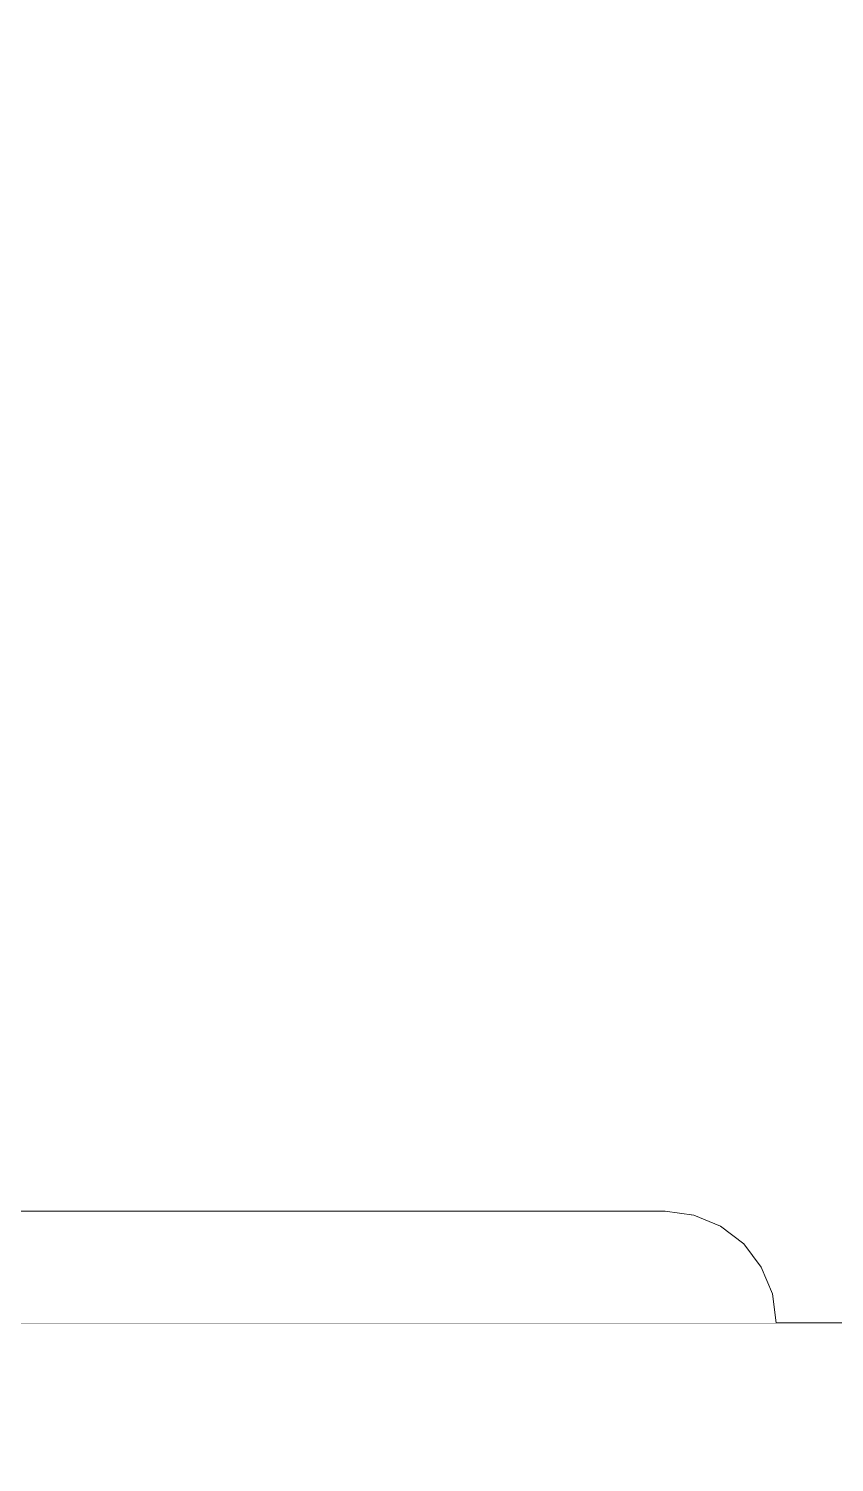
# Model space of a CAD drawing. Header units: millimetres. Extents: x 14397 to 67587, y -11631 to -8348.
# Drawn here: x 54812.8 to 54885, y -10893.3 to -10764.8 of the extents above; entities that cross this region are included whole.
import ezdxf

# ---------------------------------------------------------------- set-up
doc = ezdxf.new("R2010")
doc.units = ezdxf.units.MM
doc.header["$MEASUREMENT"] = 0
doc.linetypes.add('Wipeout_Contour', pattern=[1000, 0, -1000])
doc.layers.add('NewA-Ee_25_10-M_WallsInternal', color=7, linetype='Continuous')
doc.layers.add('NewA-Ee_40_20-M_GeneralFFAndEInternalMovable', color=7, linetype='Continuous')

# ---------------------------------------------------------------- blocks, each defined once
blk = doc.blocks.new('Section Elem_94_10', base_point=(69496.18, -115430.84))
at = {"color": 254, "linetype": 'Wipeout_Contour', "lineweight": 0, "ltscale": 7893286.550727231}
blk.add_wipeout([(58399.81, -8735.84), (54396.46, -8735.84), (54396.46, -11630.84), (54615.38, -11630.84), (54615.38, -11620.84), (54620.38, -11620.84), (54620.38, -10905.84), (54585.38, -10905.84), (54585.38, -10880.84), (54720.27, -10880.84), (54720.61, -10878.25), (54721.61, -10875.84), (54723.19, -10873.77), (54725.26, -10872.18), (54727.66, -10871.18), (54730.24, -10870.84), (54793.65, -10870.84), (54793.65, -10840.84), (54794.63, -10840.84), (54794.63, -10829.43), (54792.39, -10828.64), (54789.89, -10825.34), (54788.97, -10820.84), (54789.89, -10816.34), (54791.41, -10814.33), (54791.33, -10814.13), (54771.18, -10771.2), (54771.17, -10771.21), (54770.14, -10771.39), (54769.54, -10771.21), (54619.83, -10452.2), (54619.83, -10451.71), (54620.42, -10451.06), (54620.82, -10450.8), (54596.21, -10398.34), (54596.21, -10398.28), (54595.6, -10398.28), (54594.99, -10398.06), (54594.55, -10397.47), (54594.41, -10396.66), (54594.6, -10395.87), (54606.66, -10381.57), (54607.54, -10377.64), (54610.09, -10374.42), (54613.53, -10373.32), (54616.13, -10373.32), (54617.61, -10373.89), (54619.39, -10373.32), (54621.99, -10373.32), (54625.38, -10374.62), (54627.83, -10377.99), (54628.1, -10379.48), (54633.32, -10380.86), (54635, -10381.59), (54635.14, -10381.85), (54975.05, -10471.81), (54975.84, -10471.51), (54982.16, -10473.18), (54982.26, -10473.05), (54985.68, -10471.84), (54994.14, -10471.84), (54997.56, -10473.05), (55000.06, -10476.34), (55000.97, -10480.84), (55000.92, -10481.09), (55013.35, -10494.82), (55013.45, -10495.3), (55015.34, -10497.39), (55015.34, -10483.34), (55015.64, -10479.87), (55016.54, -10476.5), (55018.02, -10473.34), (55020.02, -10470.48), (55022.48, -10468.02), (55025.34, -10466.02), (55028.5, -10464.54), (55031.86, -10463.64), (55035.34, -10463.34), (55036.3, -10463.42), (55038.81, -10463.64), (55042.18, -10464.54), (55045.34, -10466.02), (55048.19, -10468.02), (55050.66, -10470.48), (55052.66, -10473.34), (55054.13, -10476.5), (55055.03, -10479.87), (55055.34, -10483.34), (55055.34, -10503.34), (55069.5, -10524.74), (55079.61, -10548.32), (55085.33, -10573.34), (54985.34, -10573.34), (54991.06, -10548.32), (55001.17, -10524.74), (55008.64, -10513.45), (55004.29, -10508.65), (55004.19, -10508.16), (55001.9, -10505.64), (55001.38, -10505.43), (54987.27, -10489.84), (54985.68, -10489.84), (54982.26, -10488.64), (54979.76, -10485.34), (54979.42, -10483.68), (54974.19, -10482.29), (54972.52, -10481.57), (54972.38, -10481.3), (54632.46, -10391.35), (54631.67, -10391.65), (54626.87, -10390.38), (54629.86, -10397.57), (54629.83, -10398.53), (54629.76, -10398.61), (54797.09, -10800.85), (54797.7, -10801.01), (54802.2, -10811.84), (54804.26, -10811.84), (54807.68, -10813.05), (54810.18, -10816.34), (54811.1, -10820.84), (54810.18, -10825.34), (54807.68, -10828.64), (54805.44, -10829.43), (54805.44, -10840.84), (54806.42, -10840.84), (54806.42, -10870.84), (54869.83, -10870.84), (54872.41, -10871.18), (54874.81, -10872.18), (54876.88, -10873.77), (54878.46, -10875.84), (54879.46, -10878.25), (54879.8, -10880.84), (55644.24, -10880.84), (55644.24, -10730.84), (57044.24, -10730.84), (57044.24, -9530.84), (58103.63, -9530.84), (58103.63, -11630.84), (58399.81, -11630.84)], dxfattribs=at).dxf.layer = 'NewA-Ee_25_10-M_WallsInternal'
blk = doc.blocks.new('Section Elem_99_10', base_point=(69496.18, -115430.84))
at = {"color": 254, "linetype": 'Wipeout_Contour', "lineweight": 0, "ltscale": 224724.455105}
blk.add_wipeout([(55644.24, -10880.84), (54585.38, -10880.84), (54585.38, -10905.84), (55644.24, -10905.84)], dxfattribs=at).dxf.layer = 'NewA-Ee_40_20-M_GeneralFFAndEInternalMovable'
at = {"layer": 'NewA-Ee_40_20-M_GeneralFFAndEInternalMovable', "color": 1, "linetype": 'Continuous', "lineweight": 18}
blk.add_line((54585.38, -10880.84), (55644.24, -10880.84), dxfattribs=at)
blk = doc.blocks.new('Section Elem_105_10', base_point=(69496.18, -115430.84))
at = {"color": 254, "linetype": 'Wipeout_Contour', "lineweight": 0, "ltscale": 223685.73122}
blk.add_wipeout([(54860.54, -10878.25), (54845.06, -10878.25), (54845.26, -10880.84), (54860.79, -10880.84)], dxfattribs=at).dxf.layer = 'NewA-Ee_40_20-M_GeneralFFAndEInternalMovable'
at = {"color": 254, "linetype": 'Wipeout_Contour', "lineweight": 0, "ltscale": 223618.858837}
blk.add_wipeout([(54845.06, -10878.25), (54826.52, -10878.25), (54826.63, -10880.84), (54845.26, -10880.84)], dxfattribs=at).dxf.layer = 'NewA-Ee_40_20-M_GeneralFFAndEInternalMovable'
at = {"color": 254, "linetype": 'Wipeout_Contour', "lineweight": 0, "ltscale": 223738.465569}
blk.add_wipeout([(54860.79, -10880.84), (54872.19, -10880.84), (54871.89, -10878.25), (54860.54, -10878.25)], dxfattribs=at).dxf.layer = 'NewA-Ee_40_20-M_GeneralFFAndEInternalMovable'
at = {"color": 254, "linetype": 'Wipeout_Contour', "lineweight": 0, "ltscale": 223615.741072}
blk.add_wipeout([(54844.5, -10875.84), (54826.19, -10875.84), (54826.52, -10878.25), (54845.06, -10878.25)], dxfattribs=at).dxf.layer = 'NewA-Ee_40_20-M_GeneralFFAndEInternalMovable'
at = {"color": 254, "linetype": 'Wipeout_Contour', "lineweight": 0, "ltscale": 223734.344691}
blk.add_wipeout([(54871.89, -10878.25), (54870.99, -10875.84), (54859.78, -10875.84), (54860.54, -10878.25)], dxfattribs=at).dxf.layer = 'NewA-Ee_40_20-M_GeneralFFAndEInternalMovable'
at = {"color": 254, "linetype": 'Wipeout_Contour', "lineweight": 0, "ltscale": 223611.724801}
blk.add_wipeout([(54843.6, -10873.77), (54825.66, -10873.77), (54826.19, -10875.84), (54844.5, -10875.84)], dxfattribs=at).dxf.layer = 'NewA-Ee_40_20-M_GeneralFFAndEInternalMovable'
at = {"color": 254, "linetype": 'Wipeout_Contour', "lineweight": 0, "ltscale": 223728.389508}
blk.add_wipeout([(54859.78, -10875.84), (54870.99, -10875.84), (54869.55, -10873.77), (54858.57, -10873.77)], dxfattribs=at).dxf.layer = 'NewA-Ee_40_20-M_GeneralFFAndEInternalMovable'
at = {"color": 254, "linetype": 'Wipeout_Contour', "lineweight": 0, "ltscale": 223542.40602}
blk.add_wipeout([(54826.63, -10880.84), (54826.52, -10878.25), (54806.17, -10878.25), (54806.2, -10880.84)], dxfattribs=at).dxf.layer = 'NewA-Ee_40_20-M_GeneralFFAndEInternalMovable'
at = {"color": 254, "linetype": 'Wipeout_Contour', "lineweight": 0, "ltscale": 223773.467638}
blk.add_wipeout([(54878.67, -10880.84), (54878.34, -10878.25), (54871.89, -10878.25), (54872.19, -10880.84)], dxfattribs=at).dxf.layer = 'NewA-Ee_40_20-M_GeneralFFAndEInternalMovable'
at = {"color": 254, "linetype": 'Wipeout_Contour', "lineweight": 0, "ltscale": 223539.929329}
blk.add_wipeout([(54826.52, -10878.25), (54826.19, -10875.84), (54806.1, -10875.84), (54806.17, -10878.25)], dxfattribs=at).dxf.layer = 'NewA-Ee_40_20-M_GeneralFFAndEInternalMovable'
at = {"color": 254, "linetype": 'Wipeout_Contour', "lineweight": 0, "ltscale": 223682.052712}
blk.add_wipeout([(54844.5, -10875.84), (54845.06, -10878.25), (54860.54, -10878.25), (54859.78, -10875.84)], dxfattribs=at).dxf.layer = 'NewA-Ee_40_20-M_GeneralFFAndEInternalMovable'
at = {"color": 254, "linetype": 'Wipeout_Contour', "lineweight": 0, "ltscale": 223769.052694}
blk.add_wipeout([(54871.89, -10878.25), (54878.34, -10878.25), (54877.36, -10875.84), (54870.99, -10875.84)], dxfattribs=at).dxf.layer = 'NewA-Ee_40_20-M_GeneralFFAndEInternalMovable'
at = {"color": 254, "linetype": 'Wipeout_Contour', "lineweight": 0, "ltscale": 223537.152117}
blk.add_wipeout([(54806.1, -10875.84), (54826.19, -10875.84), (54825.66, -10873.77), (54805.97, -10873.77)], dxfattribs=at).dxf.layer = 'NewA-Ee_40_20-M_GeneralFFAndEInternalMovable'
at = {"color": 254, "linetype": 'Wipeout_Contour', "lineweight": 0, "ltscale": 223676.952519}
blk.add_wipeout([(54858.57, -10873.77), (54843.6, -10873.77), (54844.5, -10875.84), (54859.78, -10875.84)], dxfattribs=at).dxf.layer = 'NewA-Ee_40_20-M_GeneralFFAndEInternalMovable'
at = {"color": 254, "linetype": 'Wipeout_Contour', "lineweight": 0, "ltscale": 223762.529359}
blk.add_wipeout([(54870.99, -10875.84), (54877.36, -10875.84), (54875.8, -10873.77), (54869.55, -10873.77)], dxfattribs=at).dxf.layer = 'NewA-Ee_40_20-M_GeneralFFAndEInternalMovable'
at = {"color": 254, "linetype": 'Wipeout_Contour', "lineweight": 0, "ltscale": 223788.35113}
blk.add_wipeout([(54879.46, -10878.25), (54878.34, -10878.25), (54878.67, -10880.84), (54879.8, -10880.84)], dxfattribs=at).dxf.layer = 'NewA-Ee_40_20-M_GeneralFFAndEInternalMovable'
at = {"color": 254, "linetype": 'Wipeout_Contour', "lineweight": 0, "ltscale": 223534.263648}
blk.add_wipeout([(54805.97, -10873.77), (54825.66, -10873.77), (54824.97, -10872.18), (54805.82, -10872.18)], dxfattribs=at).dxf.layer = 'NewA-Ee_40_20-M_GeneralFFAndEInternalMovable'
at = {"color": 254, "linetype": 'Wipeout_Contour', "lineweight": 0, "ltscale": 223670.778284}
blk.add_wipeout([(54857, -10872.18), (54842.43, -10872.18), (54843.6, -10873.77), (54858.57, -10873.77)], dxfattribs=at).dxf.layer = 'NewA-Ee_40_20-M_GeneralFFAndEInternalMovable'
at = {"color": 254, "linetype": 'Wipeout_Contour', "lineweight": 0, "ltscale": 223783.807933}
blk.add_wipeout([(54877.36, -10875.84), (54878.34, -10878.25), (54879.46, -10878.25), (54878.46, -10875.84)], dxfattribs=at).dxf.layer = 'NewA-Ee_40_20-M_GeneralFFAndEInternalMovable'
at = {"layer": 'NewA-Ee_40_20-M_GeneralFFAndEInternalMovable', "color": 6, "linetype": 'Continuous', "lineweight": 13}
blk.add_line((54879.46, -10878.25), (54879.8, -10880.84), dxfattribs=at)
at = {"color": 254, "linetype": 'Wipeout_Contour', "lineweight": 0, "ltscale": 223721.006006}
blk.add_wipeout([(54858.57, -10873.77), (54869.55, -10873.77), (54867.68, -10872.18), (54857, -10872.18)], dxfattribs=at).dxf.layer = 'NewA-Ee_40_20-M_GeneralFFAndEInternalMovable'
at = {"color": 254, "linetype": 'Wipeout_Contour', "lineweight": 0, "ltscale": 223777.039683}
blk.add_wipeout([(54876.88, -10873.77), (54875.8, -10873.77), (54877.36, -10875.84), (54878.46, -10875.84)], dxfattribs=at).dxf.layer = 'NewA-Ee_40_20-M_GeneralFFAndEInternalMovable'
at = {"layer": 'NewA-Ee_40_20-M_GeneralFFAndEInternalMovable', "color": 6, "linetype": 'Continuous', "lineweight": 13}
blk.add_line((54878.46, -10875.84), (54879.46, -10878.25), dxfattribs=at)
at = {"color": 254, "linetype": 'Wipeout_Contour', "lineweight": 0, "ltscale": 223768.50852}
blk.add_wipeout([(54874.81, -10872.18), (54873.76, -10872.18), (54875.8, -10873.77), (54876.88, -10873.77)], dxfattribs=at).dxf.layer = 'NewA-Ee_40_20-M_GeneralFFAndEInternalMovable'
at = {"layer": 'NewA-Ee_40_20-M_GeneralFFAndEInternalMovable', "color": 6, "linetype": 'Continuous', "lineweight": 13}
blk.add_line((54876.88, -10873.77), (54878.46, -10875.84), dxfattribs=at)
at = {"color": 254, "linetype": 'Wipeout_Contour', "lineweight": 0, "ltscale": 223754.342526}
blk.add_wipeout([(54869.55, -10873.77), (54875.8, -10873.77), (54873.76, -10872.18), (54867.68, -10872.18)], dxfattribs=at).dxf.layer = 'NewA-Ee_40_20-M_GeneralFFAndEInternalMovable'
at = {"color": 254, "linetype": 'Wipeout_Contour', "lineweight": 0, "ltscale": 223745.05033}
blk.add_wipeout([(54865.51, -10871.18), (54867.68, -10872.18), (54873.76, -10872.18), (54871.39, -10871.18)], dxfattribs=at).dxf.layer = 'NewA-Ee_40_20-M_GeneralFFAndEInternalMovable'
at = {"color": 254, "linetype": 'Wipeout_Contour', "lineweight": 0, "ltscale": 223712.697443}
blk.add_wipeout([(54855.17, -10871.18), (54857, -10872.18), (54867.68, -10872.18), (54865.51, -10871.18)], dxfattribs=at).dxf.layer = 'NewA-Ee_40_20-M_GeneralFFAndEInternalMovable'
at = {"color": 254, "linetype": 'Wipeout_Contour', "lineweight": 0, "ltscale": 223758.796055}
blk.add_wipeout([(54872.41, -10871.18), (54871.39, -10871.18), (54873.76, -10872.18), (54874.81, -10872.18)], dxfattribs=at).dxf.layer = 'NewA-Ee_40_20-M_GeneralFFAndEInternalMovable'
at = {"layer": 'NewA-Ee_40_20-M_GeneralFFAndEInternalMovable', "color": 6, "linetype": 'Continuous', "lineweight": 13}
blk.add_line((54874.81, -10872.18), (54876.88, -10873.77), dxfattribs=at)
at = {"color": 254, "linetype": 'Wipeout_Contour', "lineweight": 0, "ltscale": 223663.950778}
blk.add_wipeout([(54855.17, -10871.18), (54841.07, -10871.18), (54842.43, -10872.18), (54857, -10872.18)], dxfattribs=at).dxf.layer = 'NewA-Ee_40_20-M_GeneralFFAndEInternalMovable'
at = {"color": 254, "linetype": 'Wipeout_Contour', "lineweight": 0, "ltscale": 223748.564241}
blk.add_wipeout([(54869.83, -10870.84), (54868.84, -10870.84), (54871.39, -10871.18), (54872.41, -10871.18)], dxfattribs=at).dxf.layer = 'NewA-Ee_40_20-M_GeneralFFAndEInternalMovable'
at = {"layer": 'NewA-Ee_40_20-M_GeneralFFAndEInternalMovable', "color": 6, "linetype": 'Continuous', "lineweight": 13}
blk.add_line((54872.41, -10871.18), (54874.81, -10872.18), dxfattribs=at)
at = {"color": 254, "linetype": 'Wipeout_Contour', "lineweight": 0, "ltscale": 223656.935239}
blk.add_wipeout([(54853.2, -10870.84), (54839.6, -10870.84), (54841.07, -10871.18), (54855.17, -10871.18)], dxfattribs=at).dxf.layer = 'NewA-Ee_40_20-M_GeneralFFAndEInternalMovable'
at = {"color": 254, "linetype": 'Wipeout_Contour', "lineweight": 0, "ltscale": 223735.28615}
blk.add_wipeout([(54863.17, -10870.84), (54865.51, -10871.18), (54871.39, -10871.18), (54868.84, -10870.84)], dxfattribs=at).dxf.layer = 'NewA-Ee_40_20-M_GeneralFFAndEInternalMovable'
at = {"color": 254, "linetype": 'Wipeout_Contour', "lineweight": 0, "ltscale": 223607.083706}
blk.add_wipeout([(54842.43, -10872.18), (54824.97, -10872.18), (54825.66, -10873.77), (54843.6, -10873.77)], dxfattribs=at).dxf.layer = 'NewA-Ee_40_20-M_GeneralFFAndEInternalMovable'
at = {"layer": 'NewA-Ee_40_20-M_GeneralFFAndEInternalMovable', "color": 6, "linetype": 'Continuous', "lineweight": 13}
for p, q in [((54868.84, -10870.84), (54869.83, -10870.84)), ((54869.83, -10870.84), (54872.41, -10871.18))]:
    blk.add_line(p, q, dxfattribs=at)
at = {"color": 254, "linetype": 'Wipeout_Contour', "lineweight": 0, "ltscale": 223602.134002}
blk.add_wipeout([(54841.07, -10871.18), (54824.17, -10871.18), (54824.97, -10872.18), (54842.43, -10872.18)], dxfattribs=at).dxf.layer = 'NewA-Ee_40_20-M_GeneralFFAndEInternalMovable'
at = {"color": 254, "linetype": 'Wipeout_Contour', "lineweight": 0, "ltscale": 223704.030067}
blk.add_wipeout([(54865.51, -10871.18), (54863.17, -10870.84), (54853.2, -10870.84), (54855.17, -10871.18)], dxfattribs=at).dxf.layer = 'NewA-Ee_40_20-M_GeneralFFAndEInternalMovable'
at = {"layer": 'NewA-Ee_40_20-M_GeneralFFAndEInternalMovable', "color": 6, "linetype": 'Continuous', "lineweight": 13}
for p, q in [((54853.2, -10870.84), (54863.17, -10870.84)), ((54863.17, -10870.84), (54868.84, -10870.84))]:
    blk.add_line(p, q, dxfattribs=at)
at = {"color": 254, "linetype": 'Wipeout_Contour', "lineweight": 0, "ltscale": 223531.460669}
blk.add_wipeout([(54824.97, -10872.18), (54824.17, -10871.18), (54805.63, -10871.18), (54805.82, -10872.18)], dxfattribs=at).dxf.layer = 'NewA-Ee_40_20-M_GeneralFFAndEInternalMovable'
at = {"color": 254, "linetype": 'Wipeout_Contour', "lineweight": 0, "ltscale": 223597.212969}
blk.add_wipeout([(54823.31, -10870.84), (54824.17, -10871.18), (54841.07, -10871.18), (54839.6, -10870.84)], dxfattribs=at).dxf.layer = 'NewA-Ee_40_20-M_GeneralFFAndEInternalMovable'
at = {"layer": 'NewA-Ee_40_20-M_GeneralFFAndEInternalMovable', "color": 6, "linetype": 'Continuous', "lineweight": 13}
blk.add_line((54839.6, -10870.84), (54853.2, -10870.84), dxfattribs=at)
at = {"color": 254, "linetype": 'Wipeout_Contour', "lineweight": 0, "ltscale": 223528.934031}
blk.add_wipeout([(54824.17, -10871.18), (54823.31, -10870.84), (54805.43, -10870.84), (54805.63, -10871.18)], dxfattribs=at).dxf.layer = 'NewA-Ee_40_20-M_GeneralFFAndEInternalMovable'
at = {"layer": 'NewA-Ee_40_20-M_GeneralFFAndEInternalMovable', "color": 6, "linetype": 'Continuous', "lineweight": 13}
for p, q in [((54805.43, -10870.84), (54823.31, -10870.84)), ((54823.31, -10870.84), (54839.6, -10870.84))]:
    blk.add_line(p, q, dxfattribs=at)

msp = doc.modelspace()

# ---------------------------------------------------------------- block references
at = {"layer": 'NewA-Ee_25_10-M_WallsInternal', "lineweight": 0}
msp.add_blockref('Section Elem_94_10', (69496.18, -115430.84), dxfattribs=at)

# ---------------------------------------------------------------- next in the draw order: block references
at = {"layer": 'NewA-Ee_40_20-M_GeneralFFAndEInternalMovable', "lineweight": 0}
msp.add_blockref('Section Elem_99_10', (69496.18, -115430.84), dxfattribs=at)

# ---------------------------------------------------------------- next in the draw order: block references
msp.add_blockref('Section Elem_105_10', (69496.18, -115430.84), dxfattribs=at)

doc.saveas('drawing.dxf')
